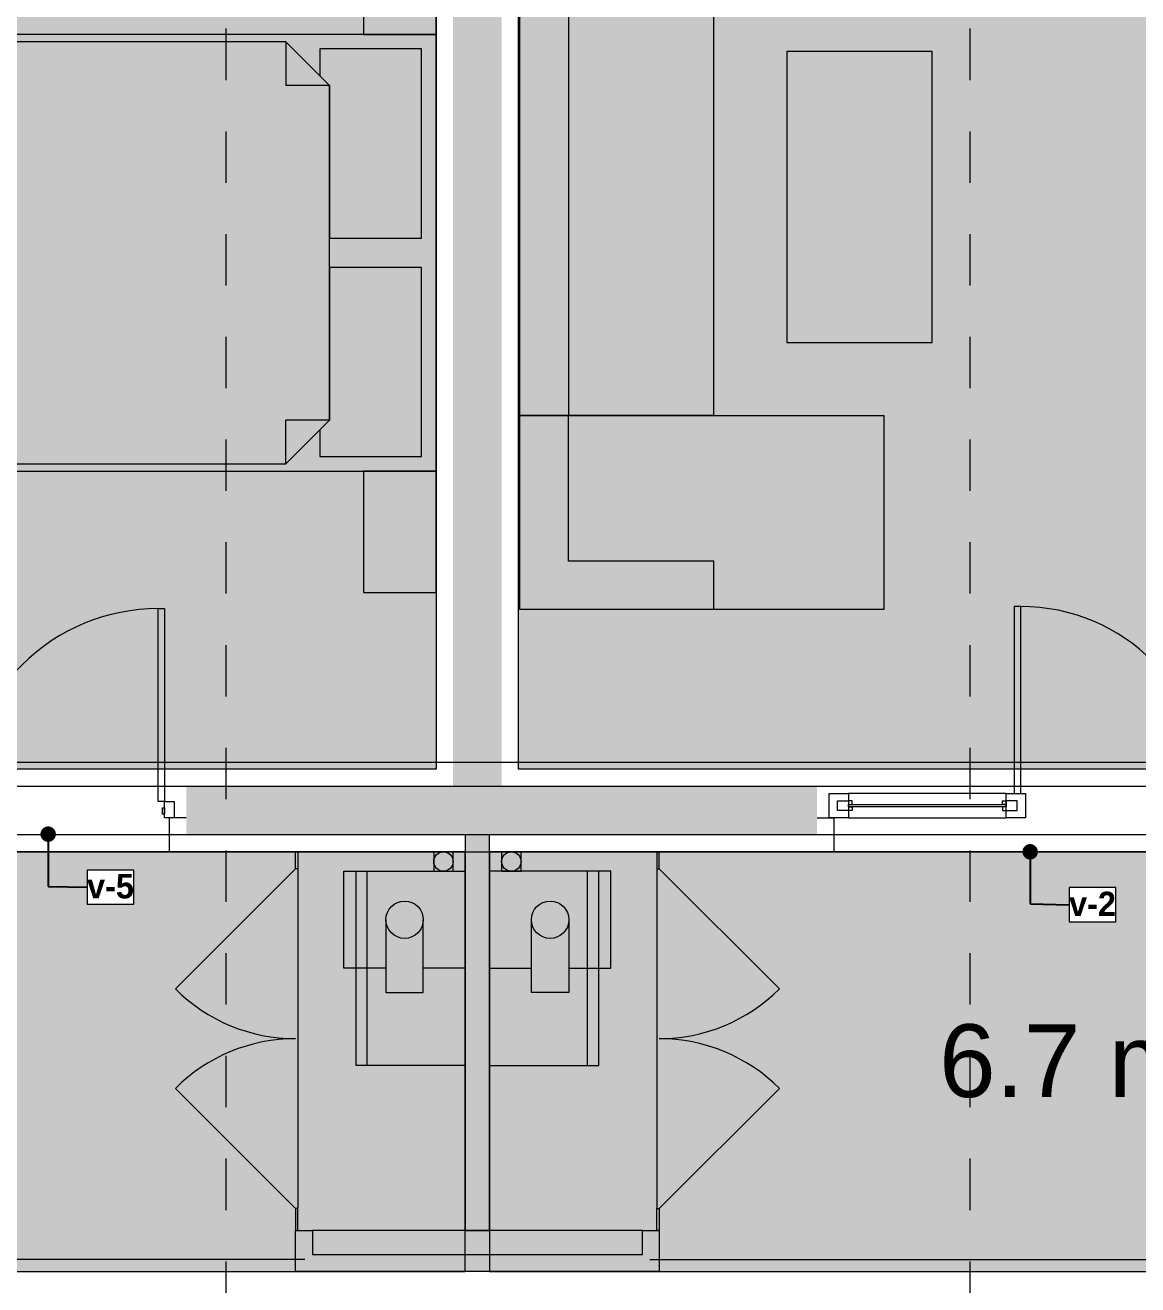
# Model space of a CAD drawing. Header units: millimetres. Extents: x 475206255 to 476720147, y 4620882299 to 4621447368.
# Drawn here: x 475241260 to 475245847, y 4621142352 to 4621147543 of the extents above; entities that cross this region are included whole.
import ezdxf

# ---------------------------------------------------------------- set-up
doc = ezdxf.new("R2010")
doc.units = ezdxf.units.MM
doc.header["$MEASUREMENT"] = 0
doc.set_wipeout_variables(frame=1)
doc.linetypes.add('Dashed', pattern=[423.333333, 211.666667, -211.666667])
for name, color, linetype, lineweight in [('2D Drafting - General_Pen_No__1_Pen_No__7', 7, 'Continuous', 0), ('2D Drafting - General_Pen_No__250_Pen_No__7_Pen_No__250', 7, 'Continuous', 0), ('2D Drafting - General_Pen_No__250_Pen_No__7_Pen_No__7', 7, 'Continuous', 0), ('2D Drafting - General_Pen_No__7_Pen_No__250', 7, 'Continuous', 0), ('2D Drafting - General_Pen_No__7_Pen_No__7_Pen_No__7', 7, 'Continuous', 0), ('Doors_Pen_No__7_Pen_No__7_Pen_No__7', 7, 'Continuous', 0), ('G-Anno-Nplt_Pen_No__151', 151, 'Continuous', 0), ('G-Anno-Nplt_Pen_No__4', 7, 'Continuous', 0), ('G-Anno-Nplt_Pen_No__7', 7, 'Continuous', 0), ('gegmebi_Pen_No__1_Pen_No__7', 7, 'Continuous', 0), ('gegmebi_Pen_No__7_Pen_No__7', 7, 'Continuous', 0), ('kar-panjara_Pen_No__7_Pen_No__7_Pen_No__7', 7, 'Continuous', 0), ('New_2D Drafting - General_Pen_No__250_Pen_No__7_Pen_No__255', 255, 'Continuous', 0), ('New_Annotation - Label_Pen_No__1', 1, 'Continuous', 0), ('New_aveji_Pen_No__7', 7, 'Continuous', 0), ('New_Doors_Pen_No__7_Pen_No__7_Pen_No__250', 7, 'Continuous', 0), ('New_G-Anno-Nplt_Pen_No__255', 255, 'Continuous', 0), ('New_G-Anno-Nplt_Pen_No__4', 7, 'Continuous', 0), ('New_R03_Nakveti_Pen_No__4', 7, 'Continuous', 0), ('New_reg_nak_Pen_No__250', 7, 'Continuous', 0), ('New_reg_nak_Pen_No__7', 7, 'Continuous', 0), ('New_shenobebi_Pen_No__1', 1, 'Continuous', 0), ('New_Structural - Bearing_Pen_No__250', 7, 'Continuous', 0), ('zoma_Pen_No__1', 1, 'Continuous', 0), ('zoma_Pen_No__142', 142, 'Continuous', 0), ('zoma_Pen_No__5_Pen_No__5', 5, 'Continuous', 0)]:
    doc.layers.add(name, color=color, linetype=linetype, lineweight=lineweight)
doc.layers.add('G-Anno-Nplt_Pen_No__254', color=7, linetype='Continuous', lineweight=0, true_color=0xcccccc)
doc.layers.add('New_R03_Nakveti', color=7, linetype='Continuous')
doc.layers.add('zoma', color=7, linetype='Continuous')
doc.styles.add('GENERATED_STYLE_1', font='arial.ttf')
doc.styles.add('GENERATED_STYLE_2', font='arial.ttf')
doc.styles.add('GENERATED_STYLE_5', font='')
doc.styles.get('GENERATED_STYLE_5').set_extended_font_data('Avaza', bold=True)
doc.dimstyles.new('GENERATED_STYLE__11', dxfattribs={"dimtxt": 500, "dimasz": 228, "dimexe": 0.18, "dimexo": 3, "dimgap": 0, "dimtad": 1, "dimlfac": 0.001, "dimzin": 0, "dimdsep": 46, "dimtxsty": 'GENERATED_STYLE_2', "dimblk": 'ARROWHEAD_2', "dimblk1": 'ARROWHEAD_2', "dimblk2": 'ARROWHEAD_2', "dimcen": 0.09, "dimclrd": 1, "dimclre": 1, "dimclrt": 1, "dimadec": 0, "dimazin": 0, "dimtfac": 1, "dimtdec": 4, "dimtmove": 2, "dimatfit": 3, "dimfxl": 1, "dimtolj": 1, "dimtzin": 0, "dimarcsym": 0})
doc.dimstyles.new('GENERATED_STYLE__3', dxfattribs={"dimtxt": 200, "dimasz": 64.421331, "dimexe": 0.18, "dimexo": 3, "dimgap": 0, "dimtad": 1, "dimtih": 1, "dimtoh": 1, "dimlfac": 0.001, "dimzin": 0, "dimdsep": 46, "dimtxsty": 'GENERATED_STYLE_2', "dimblk": 'ARROWHEAD_2', "dimblk1": 'ARROWHEAD_2', "dimblk2": 'ARROWHEAD_2', "dimcen": 0.09, "dimclrd": 142, "dimclre": 142, "dimclrt": 142, "dimadec": 0, "dimazin": 0, "dimtfac": 1, "dimtdec": 4, "dimtmove": 0, "dimatfit": 3, "dimfxl": 1, "dimtolj": 1, "dimtzin": 0, "dimarcsym": 0})
doc.dimstyles.new('GENERATED_STYLE__33', dxfattribs={"dimtxt": 0.18, "dimasz": 127.68, "dimexe": 0.18, "dimexo": 0.0625, "dimgap": 0, "dimtad": 0, "dimtih": 1, "dimtoh": 1, "dimdec": 4, "dimzin": 0, "dimdsep": 46, "dimcen": 0.09, "dimadec": 0, "dimazin": 0, "dimtfac": 1, "dimtdec": 4, "dimtmove": 0, "dimatfit": 3, "dimldrblk": 'ARROWHEAD_11', "dimfxl": 1, "dimtolj": 1, "dimtzin": 0, "dimarcsym": 0})
doc.dimstyles.new('GENERATED_STYLE__9', dxfattribs={"dimtxt": 200, "dimasz": 64.421331, "dimexe": 0.18, "dimexo": 3, "dimgap": 0, "dimtad": 1, "dimlfac": 0.001, "dimzin": 0, "dimdsep": 46, "dimtxsty": 'GENERATED_STYLE_2', "dimblk": 'ARROWHEAD_2', "dimblk1": 'ARROWHEAD_2', "dimblk2": 'ARROWHEAD_2', "dimcen": 0.09, "dimclrd": 142, "dimclre": 142, "dimclrt": 142, "dimadec": 0, "dimazin": 0, "dimtfac": 1, "dimtdec": 4, "dimtmove": 0, "dimatfit": 3, "dimfxl": 1, "dimtolj": 1, "dimtzin": 0, "dimarcsym": 0})

# ---------------------------------------------------------------- blocks, each defined once
blk = doc.blocks.new('Bed Layout 23_3')
at = {"layer": 'New_R03_Nakveti_Pen_No__4', "color": 7, "linetype": 'Continuous', "lineweight": 0}
for p, q in [((-900, 0), (-1399.9, 0)), ((-1399.9, 0), (-1399.9, -300)), ((-900, -300), (-900, 0)), ((900, 0), (-900, 0)), ((-900, 0), (-900, -2000)), ((1399.9, 0), (900, 0)), ((900, 0), (900, -300)), ((900, -2000), (900, 0)), ((1399.9, -300), (1399.9, 0)), ((-1399.9, -300), (-900, -300)), ((900, -300), (1399.9, -300)), ((-690, -440), (-870, -620)), ((0, -440), (-690, -440)), ((-690, -440), (-690, -620)), ((690, -440), (0, -440)), ((870, -620), (690, -440)), ((690, -440), (690, -620)), ((-870, -620), (-870, -1970)), ((-870, -620), (-690, -620)), ((870, -620), (690, -620)), ((870, -1970), (870, -620)), ((-870, -1970), (0, -1970)), ((0, -1970), (870, -1970)), ((-900, -2000), (900, -2000))]:
    blk.add_line(p, q, dxfattribs=at)
at = {"layer": 'New_R03_Nakveti_Pen_No__4', "color": 7, "linetype": 'Continuous', "lineweight": 0, "flags": 128}
for points in [[(-60, -440), (-60, -60), (-840, -60), (-840, -480), (-730, -480), (-690, -440)], [(690, -440), (730, -480), (840, -480), (840, -60), (60, -60), (60, -440)]]:
    blk.add_lwpolyline(points, close=True, dxfattribs=at)
blk = doc.blocks.new('*D165', base_point=(475826095.8, 4621095193.2))
at = {"layer": 'zoma_Pen_No__142', "color": 142, "linetype": 'Continuous', "lineweight": 0, "transparency": 16777216}
for p, q in [((475299196.9, 4621159406.2), (475299069.8, 4621159406.2)), ((475299175.7, 4621159381.7), (475299091, 4621159430.6)), ((475299133.3, 4621159406.2), (475299133.3, 4621159447.6)), ((475299133.3, 4621144206.2), (475299133.3, 4621159406.2)), ((475299196.9, 4621144206.2), (475299069.8, 4621144206.2)), ((475299091, 4621144230.6), (475299175.7, 4621144181.7)), ((475299133.3, 4621144164.7), (475299133.3, 4621144206.2))]:
    blk.add_line(p, q, dxfattribs=at)
at = {"layer": 'zoma_Pen_No__142', "color": 142, "lineweight": 0, "transparency": 16777216, "insert": (475299093.3, 4621151463), "char_height": 200, "attachment_point": 7, "rotation": 90, "style": 'GENERATED_STYLE_2'}
blk.add_mtext('\\A1;{\\pql;\\fArial|b0|i0|c204|p0;\\W1.000000;15.20}', dxfattribs=at)
blk = doc.blocks.new('ARROWHEAD_2')
at = {"color": 0, "linetype": 'Continuous', "lineweight": 0}
for p, q in [((-0.378, -0.655), (0.378, 0.655)), ((0, 0), (-1, 0))]:
    blk.add_line(p, q, dxfattribs=at)
blk = doc.blocks.new('*D166', base_point=(475826095.8, 4621095193.2))
at = {"layer": 'zoma_Pen_No__142', "color": 142, "linetype": 'Continuous', "lineweight": 0, "transparency": 16777216}
for p, q in [((475298301.8, 4621144630.6), (475298386.6, 4621144581.7)), ((475298407.8, 4621144606.2), (475298280.6, 4621144606.2)), ((475298344.2, 4621144206.2), (475298344.2, 4621144606.2)), ((475298407.8, 4621144206.2), (475298280.6, 4621144206.2)), ((475298301.8, 4621144230.6), (475298386.6, 4621144181.7)), ((475298344.2, 4621144164.7), (475298344.2, 4621144206.2))]:
    blk.add_line(p, q, dxfattribs=at)
at = {"layer": 'zoma_Pen_No__142', "color": 142, "lineweight": 0, "transparency": 16777216, "insert": (475298304.2, 4621143647.8), "char_height": 200, "attachment_point": 7, "rotation": 90, "style": 'GENERATED_STYLE_2'}
blk.add_mtext('\\A1;{\\pql;\\fArial|b0|i0|c204|p0;\\W1.000000;0.40}', dxfattribs=at)
blk = doc.blocks.new('*D167', base_point=(475826095.8, 4621095193.2))
at = {"layer": 'zoma_Pen_No__142', "color": 142, "linetype": 'Continuous', "lineweight": 0, "transparency": 16777216}
for p, q in [((475298407.8, 4621148106.2), (475298280.6, 4621148106.2)), ((475298301.8, 4621148130.6), (475298386.6, 4621148081.7)), ((475298344.2, 4621144606.2), (475298344.2, 4621148106.2)), ((475298301.8, 4621144630.6), (475298386.6, 4621144581.7)), ((475298407.8, 4621144606.2), (475298280.6, 4621144606.2))]:
    blk.add_line(p, q, dxfattribs=at)
at = {"layer": 'zoma_Pen_No__142', "color": 142, "lineweight": 0, "transparency": 16777216, "insert": (475298304.2, 4621146089.2), "char_height": 200, "attachment_point": 7, "rotation": 90, "style": 'GENERATED_STYLE_2'}
blk.add_mtext('\\A1;{\\pql;\\fArial|b0|i0|c204|p0;\\W1.000000;3.50}', dxfattribs=at)
blk = doc.blocks.new('*D275', base_point=(475826095.8, 4621095193.2))
at = {"layer": 'zoma_Pen_No__1', "color": 1, "linetype": 'Continuous', "lineweight": 0, "transparency": 16777216}
for p, q in [((475295524.3, 4621144206.2), (475295524.3, 4621144352.9)), ((475295674.3, 4621144119.6), (475295374.3, 4621144292.8)), ((475295749.3, 4621144206.2), (475295299.3, 4621144206.2)), ((475295524.3, 4621134669.8), (475295524.3, 4621144206.2)), ((475295374.3, 4621134756.4), (475295674.3, 4621134583.2)), ((475295749.3, 4621134669.8), (475295299.3, 4621134669.8)), ((475295524.3, 4621134523.1), (475295524.3, 4621134669.8))]:
    blk.add_line(p, q, dxfattribs=at)
at = {"layer": 'zoma_Pen_No__1', "color": 1, "lineweight": 0, "transparency": 16777216, "insert": (475295424.3, 4621137814.5), "char_height": 500, "attachment_point": 7, "rotation": 90, "style": 'GENERATED_STYLE_2'}
blk.add_mtext('\\A1;{\\pql;\\fArial|b0|i0|c204|p0;\\W1.000000;9.52}', dxfattribs=at)
blk = doc.blocks.new('*D1334', base_point=(475826095.8, 4621095193.2))
at = {"layer": 'zoma_Pen_No__142', "color": 142, "linetype": 'Continuous', "lineweight": 0, "transparency": 16777216}
for p, q in [((475240543.8, 4621160464.8), (475240494.9, 4621160380)), ((475240519.4, 4621160358.8), (475240519.4, 4621160486)), ((475247043.8, 4621160464.8), (475246994.9, 4621160380)), ((475247019.4, 4621160358.8), (475247019.4, 4621160486)), ((475240519.4, 4621160422.4), (475247019.4, 4621160422.4))]:
    blk.add_line(p, q, dxfattribs=at)
at = {"layer": 'zoma_Pen_No__142', "color": 142, "lineweight": 0, "transparency": 16777216, "char_height": 200, "attachment_point": 7, "style": 'GENERATED_STYLE_2'}
for s, insert in [('\\A1;{\\pql;\\fArial|b0|i0|c204|p0;\\W1.000000;6.50}', (475243502.4, 4621160462.4)), ('\\A1;{\\pql;\\fArial|b0|i0|c204|p0;\\W1.000000;0.40}', (475246461, 4621160462.4))]:
    blk.add_mtext(s, dxfattribs=dict(at, insert=insert))
blk = doc.blocks.new('*D1393', base_point=(475826095.8, 4621095193.2))
at = {"layer": 'zoma_Pen_No__142', "color": 142, "linetype": 'Continuous', "lineweight": 0, "transparency": 16777216}
for p, q in [((475240519.4, 4621209735.5), (475240519.4, 4621209862.6)), ((475247019.4, 4621209735.5), (475247019.4, 4621209862.6)), ((475240543.8, 4621209841.4), (475240494.9, 4621209756.6)), ((475247043.8, 4621209841.4), (475246994.9, 4621209756.6)), ((475240519.4, 4621209799), (475247019.4, 4621209799))]:
    blk.add_line(p, q, dxfattribs=at)
at = {"layer": 'zoma_Pen_No__142', "color": 142, "lineweight": 0, "transparency": 16777216, "char_height": 200, "attachment_point": 7, "style": 'GENERATED_STYLE_2'}
for s, insert in [('\\A1;{\\pql;\\fArial|b0|i0|c204|p0;\\W1.000000;6.50}', (475243502.4, 4621209839)), ('\\A1;{\\pql;\\fArial|b0|i0|c204|p0;\\W1.000000;0.40}', (475246461, 4621209839))]:
    blk.add_mtext(s, dxfattribs=dict(at, insert=insert))
blk = doc.blocks.new('*D1417', base_point=(475826095.8, 4621095193.2))
at = {"layer": 'zoma_Pen_No__142', "color": 142, "linetype": 'Continuous', "lineweight": 0, "transparency": 16777216}
for p, q in [((475240543.8, 4621191296.5), (475240494.9, 4621191211.7)), ((475240519.4, 4621191190.5), (475240519.4, 4621191317.7)), ((475247043.8, 4621191296.5), (475246994.9, 4621191211.7)), ((475247019.4, 4621191190.5), (475247019.4, 4621191317.7)), ((475240519.4, 4621191254.1), (475247019.4, 4621191254.1))]:
    blk.add_line(p, q, dxfattribs=at)
at = {"layer": 'zoma_Pen_No__142', "color": 142, "lineweight": 0, "transparency": 16777216, "char_height": 200, "attachment_point": 7, "style": 'GENERATED_STYLE_2'}
for s, insert in [('\\A1;{\\pql;\\fArial|b0|i0|c204|p0;\\W1.000000;6.50}', (475243502.4, 4621191294.1)), ('\\A1;{\\pql;\\fArial|b0|i0|c204|p0;\\W1.000000;0.40}', (475246461, 4621191294.1))]:
    blk.add_mtext(s, dxfattribs=dict(at, insert=insert))
blk = doc.blocks.new('*D1451', base_point=(475826095.8, 4621095193.2))
at = {"layer": 'zoma_Pen_No__142', "color": 142, "linetype": 'Continuous', "lineweight": 0, "transparency": 16777216}
for p, q in [((475240543.8, 4621259031.2), (475240494.9, 4621258946.4)), ((475240519.4, 4621258925.2), (475240519.4, 4621259052.4)), ((475247043.8, 4621259031.2), (475246994.9, 4621258946.4)), ((475247019.4, 4621258925.2), (475247019.4, 4621259052.4)), ((475240519.4, 4621258988.8), (475247019.4, 4621258988.8))]:
    blk.add_line(p, q, dxfattribs=at)
at = {"layer": 'zoma_Pen_No__142', "color": 142, "lineweight": 0, "transparency": 16777216, "char_height": 200, "attachment_point": 7, "style": 'GENERATED_STYLE_2'}
for s, insert in [('\\A1;{\\pql;\\fArial|b0|i0|c204|p0;\\W1.000000;6.50}', (475243502.4, 4621259028.8)), ('\\A1;{\\pql;\\fArial|b0|i0|c204|p0;\\W1.000000;0.40}', (475246461, 4621259028.8))]:
    blk.add_mtext(s, dxfattribs=dict(at, insert=insert))
blk = doc.blocks.new('*D1475', base_point=(475826095.8, 4621095193.2))
at = {"layer": 'zoma_Pen_No__142', "color": 142, "linetype": 'Continuous', "lineweight": 0, "transparency": 16777216}
for p, q in [((475240519.4, 4621240380.3), (475240519.4, 4621240507.4)), ((475247019.4, 4621240380.3), (475247019.4, 4621240507.4)), ((475240543.8, 4621240486.2), (475240494.9, 4621240401.5)), ((475240519.4, 4621240443.8), (475247019.4, 4621240443.8)), ((475247043.8, 4621240486.2), (475246994.9, 4621240401.5))]:
    blk.add_line(p, q, dxfattribs=at)
at = {"layer": 'zoma_Pen_No__142', "color": 142, "lineweight": 0, "transparency": 16777216, "char_height": 200, "attachment_point": 7, "style": 'GENERATED_STYLE_2'}
for s, insert in [('\\A1;{\\pql;\\fArial|b0|i0|c204|p0;\\W1.000000;6.50}', (475243502.4, 4621240483.8)), ('\\A1;{\\pql;\\fArial|b0|i0|c204|p0;\\W1.000000;0.40}', (475246461, 4621240483.8))]:
    blk.add_mtext(s, dxfattribs=dict(at, insert=insert))
blk = doc.blocks.new('ARROWHEAD_11')
at = {"color": 0, "linetype": 'Continuous', "lineweight": 0}
blk.add_line((0, 0), (-1, 0), dxfattribs=at)
at = {"color": 0, "linetype": 'Continuous', "lineweight": 0, "const_width": 0.25, "flags": 128}
blk.add_lwpolyline([(-0.125, 0, 1), (0.125, 0, 1)], format="xyb", close=True, dxfattribs=at)

msp = doc.modelspace()

# ---------------------------------------------------------------- hatches: boundary and pattern name
at = {"layer": '2D Drafting - General_Pen_No__250_Pen_No__7_Pen_No__7', "linetype": 'Continuous', "lineweight": 0}
for points in [[(475243024.343, 4621152166.092), (475243024.343, 4621144406.167), (475243224.343, 4621144406.167), (475243224.343, 4621152166.092)], [(475244524.421, 4621144206.174), (475244524.421, 4621144406.174), (475241924.356, 4621144406.174), (475241924.356, 4621144206.174)], [(475243074.329, 4621144206.167), (475243074.329, 4621142576.167), (475243174.329, 4621142576.167), (475243174.329, 4621144206.167)], [(475242384.348, 4621144136.167), (475242384.348, 4621144066.167), (475242374.348, 4621144066.167), (475242374.348, 4621144136.167)], [(475243864.346, 4621144136.167), (475243864.346, 4621144066.167), (475243874.346, 4621144066.167), (475243874.346, 4621144136.167)], [(475242374.348, 4621142666.167), (475242374.348, 4621142576.167), (475242384.348, 4621142576.167), (475242384.348, 4621142666.167)], [(475243874.346, 4621142666.167), (475243874.346, 4621142576.167), (475243864.346, 4621142576.167), (475243864.346, 4621142666.167)], [(475242444.334, 4621142476.167), (475243804.332, 4621142476.167), (475243804.332, 4621142576.167), (475242444.334, 4621142576.167)]]:
    msp.add_hatch(color=7, dxfattribs=at).paths.add_polyline_path(points)
at = {"layer": 'G-Anno-Nplt_Pen_No__151', "linetype": 'Continuous', "lineweight": 0, "true_color": 0x1f2f3f}
for points in [[(475233494.342, 4621144676.167), (475233494.342, 4621149736.167), (475237294.343, 4621149736.167), (475237294.343, 4621151736.167), (475239464.155, 4621151736.167), (475239464.155, 4621151336.167), (475240294.343, 4621151336.167), (475240294.343, 4621151536.167), (475240594.343, 4621151536.167), (475240594.343, 4621152096.092), (475242554.343, 4621152096.092), (475242554.343, 4621151505.904), (475242954.343, 4621151505.904), (475242954.343, 4621150759.618), (475243024.343, 4621150759.618), (475243024.343, 4621148414.674), (475242954.343, 4621148414.674), (475242954.343, 4621144476.174), (475240594.343, 4621144476.174), (475240594.343, 4621144676.167), (475240054.343, 4621144676.167), (475240054.343, 4621144476.174), (475233694.343, 4621144476.174), (475233694.343, 4621144676.167)], [(475243692.432, 4621151505.904), (475243692.432, 4621152096.092), (475246954.343, 4621152096.092), (475246954.343, 4621151411.167), (475247874.491, 4621151411.167), (475247874.491, 4621151481.167), (475248934.155, 4621151481.167), (475248934.155, 4621151081.167), (475249524.343, 4621151081.167), (475249524.343, 4621149029.253), (475249454.343, 4621149029.253), (475249454.343, 4621144476.174), (475247494.343, 4621144476.174), (475247494.343, 4621144676.167), (475246954.343, 4621144676.167), (475246954.343, 4621144476.174), (475243294.343, 4621144476.174), (475243294.343, 4621151505.904)]]:
    msp.add_hatch(color=169, dxfattribs=at).paths.add_polyline_path(points)
at = {"layer": 'G-Anno-Nplt_Pen_No__254', "linetype": 'Continuous', "lineweight": 0, "true_color": 0x333333}
for points in [[(475238124.538, 4621144136.167), (475238124.538, 4621142406.167), (475243074.329, 4621142406.167), (475243074.329, 4621144136.167)], [(475247024.254, 4621142406.167), (475247024.254, 4621144136.167), (475243174.329, 4621144136.167), (475243174.329, 4621142406.167)]]:
    msp.add_hatch(color=250, dxfattribs=at).paths.add_polyline_path(points)
at = {"layer": 'New_2D Drafting - General_Pen_No__250_Pen_No__7_Pen_No__255', "linetype": 'Continuous', "lineweight": 0}
for points in [[(475243074.329, 4621144056.167), (475242574.329, 4621144056.163), (475242574.333, 4621143656.167), (475242747.318, 4621143656.169), (475242747.319, 4621143556.166), (475242901.345, 4621143556.167), (475242901.344, 4621143656.17), (475243074.333, 4621143656.172)], [(475243074.329, 4621144056.167), (475242624.329, 4621144056.167), (475242624.329, 4621143256.167), (475243074.329, 4621143256.167)], [(475243174.329, 4621144056.167), (475243674.329, 4621144056.163), (475243674.325, 4621143656.167), (475243501.34, 4621143656.169), (475243501.339, 4621143556.166), (475243347.313, 4621143556.167), (475243347.314, 4621143656.17), (475243174.325, 4621143656.172)], [(475243174.329, 4621144056.167), (475243624.329, 4621144056.167), (475243624.329, 4621143256.167), (475243174.329, 4621143256.167)]]:
    msp.add_hatch(color=255, dxfattribs=at).paths.add_polyline_path(points)
at = {"layer": 'New_G-Anno-Nplt_Pen_No__255', "linetype": 'Continuous', "lineweight": 0}
msp.add_hatch(color=255, dxfattribs=at).paths.add_polyline_path([(475243874.332, 4621142406.167), (475242374.334, 4621142406.167), (475242374.334, 4621142576.167), (475242444.334, 4621142576.167), (475242444.334, 4621142476.167), (475243804.332, 4621142476.167), (475243804.332, 4621142576.167), (475243874.332, 4621142576.167)])

# ---------------------------------------------------------------- linework, layer by layer
at = {"layer": '2D Drafting - General_Pen_No__1_Pen_No__7', "color": 7, "linetype": 'Continuous', "lineweight": 0, "flags": 128}
msp.add_lwpolyline([(475247024.343, 4621144206.167), (475240524.343, 4621144206.167), (475240524.343, 4621144506.167), (475247024.343, 4621144506.167)], close=True, dxfattribs=at)
at = {"layer": '2D Drafting - General_Pen_No__1_Pen_No__7', "color": 7, "linetype": 'Continuous', "lineweight": 0}
for centre in [(475242984.341, 4621144096.169), (475242984.346, 4621144096.169), (475243264.341, 4621144096.167), (475243264.346, 4621144096.167)]:
    msp.add_circle(centre, 40, dxfattribs=at)
at = {"layer": '2D Drafting - General_Pen_No__250_Pen_No__7_Pen_No__250', "color": 7, "linetype": 'Continuous', "lineweight": 0, "flags": 128}
for points in [[(475243074.329, 4621144206.167), (475243074.329, 4621142576.167), (475243174.329, 4621142576.167), (475243174.329, 4621144206.167)], [(475242384.348, 4621144136.167), (475242384.348, 4621144066.167), (475242374.348, 4621144066.167), (475242374.348, 4621144136.167)], [(475243864.346, 4621144136.167), (475243864.346, 4621144066.167), (475243874.346, 4621144066.167), (475243874.346, 4621144136.167)], [(475242374.348, 4621142666.167), (475242374.348, 4621142576.167), (475242384.348, 4621142576.167), (475242384.348, 4621142666.167)], [(475243874.346, 4621142666.167), (475243874.346, 4621142576.167), (475243864.346, 4621142576.167), (475243864.346, 4621142666.167)], [(475242444.334, 4621142476.167), (475243804.332, 4621142476.167), (475243804.332, 4621142576.167), (475242444.334, 4621142576.167)]]:
    msp.add_lwpolyline(points, close=True, dxfattribs=at)
at = {"layer": '2D Drafting - General_Pen_No__7_Pen_No__250', "color": 7, "linetype": 'Continuous', "lineweight": 0, "flags": 128}
for points in [[(475241924.356, 4621144276.377), (475241854.341, 4621144276.379), (475241854.337, 4621144135.952)], [(475244524.42, 4621144276.824), (475244594.435, 4621144276.823), (475244594.434, 4621144136.561)]]:
    msp.add_lwpolyline(points, dxfattribs=at)
at = {"layer": '2D Drafting - General_Pen_No__7_Pen_No__7_Pen_No__7', "color": 7, "linetype": 'Continuous', "lineweight": 0, "flags": 128}
msp.add_lwpolyline([(475244654.418, 4621144276.725), (475245304.418, 4621144276.754), (475245304.414, 4621144376.693), (475244654.414, 4621144376.664)], close=True, dxfattribs=at)
at = {"layer": '2D Drafting - General_Pen_No__7_Pen_No__7_Pen_No__7', "color": 7, "linetype": 'Continuous', "lineweight": 0}
for centre, radius, start, end in [((475241808.167, 4621144344.114), 794.311, 89.998515, 180.000197), ((475245364.103, 4621144376.706), 770.311, 0.005711, 90.002531)]:
    msp.add_arc(centre, radius, start, end, dxfattribs=at)
at = {"layer": 'Doors_Pen_No__7_Pen_No__7_Pen_No__7', "color": 7, "linetype": 'Continuous', "lineweight": 0, "flags": 128}
for points in [[(475241834.834, 4621144344.113), (475241808.167, 4621144344.114), (475241808.188, 4621145138.425), (475241834.855, 4621145138.424)], [(475245337.436, 4621144376.705), (475245364.103, 4621144376.706), (475245364.069, 4621145147.017), (475245337.402, 4621145147.016)], [(475241834.833, 4621144290.78), (475241825.944, 4621144290.78), (475241825.944, 4621144317.447), (475241834.833, 4621144317.446)], [(475241874.343, 4621144276.379), (475241834.832, 4621144276.38), (475241834.834, 4621144344.113), (475241874.345, 4621144344.112)]]:
    msp.add_lwpolyline(points, close=True, dxfattribs=at)
at = {"layer": 'G-Anno-Nplt_Pen_No__4', "color": 7, "linetype": 'Continuous', "lineweight": 0, "flags": 128}
for points in [[(475233494.342, 4621144676.167), (475233494.342, 4621149736.167), (475237294.343, 4621149736.167), (475237294.343, 4621151736.167), (475239464.155, 4621151736.167), (475239464.155, 4621151336.167), (475240294.343, 4621151336.167), (475240294.343, 4621151536.167), (475240594.343, 4621151536.167), (475240594.343, 4621152096.092), (475242554.343, 4621152096.092), (475242554.343, 4621151505.904), (475242954.343, 4621151505.904), (475242954.343, 4621150759.618), (475243024.343, 4621150759.618), (475243024.343, 4621148414.674), (475242954.343, 4621148414.674), (475242954.343, 4621144476.174), (475240594.343, 4621144476.174), (475240594.343, 4621144676.167), (475240054.343, 4621144676.167), (475240054.343, 4621144476.174), (475233694.343, 4621144476.174), (475233694.343, 4621144676.167)], [(475243692.432, 4621151505.904), (475243692.432, 4621152096.092), (475246954.343, 4621152096.092), (475246954.343, 4621151411.167), (475247874.491, 4621151411.167), (475247874.491, 4621151481.167), (475248934.155, 4621151481.167), (475248934.155, 4621151081.167), (475249524.343, 4621151081.167), (475249524.343, 4621149029.253), (475249454.343, 4621149029.253), (475249454.343, 4621144476.174), (475247494.343, 4621144476.174), (475247494.343, 4621144676.167), (475246954.343, 4621144676.167), (475246954.343, 4621144476.174), (475243294.343, 4621144476.174), (475243294.343, 4621151505.904)], [(475238124.538, 4621144136.167), (475238124.538, 4621142406.167), (475243074.329, 4621142406.167), (475243074.329, 4621144136.167)], [(475247024.254, 4621142406.167), (475247024.254, 4621144136.167), (475243174.329, 4621144136.167), (475243174.329, 4621142406.167)]]:
    msp.add_lwpolyline(points, close=True, dxfattribs=at)
at = {"layer": 'gegmebi_Pen_No__1_Pen_No__7', "color": 7, "linetype": 'Continuous', "lineweight": 0, "flags": 128}
for points in [[(475242747.318, 4621143656.169), (475242574.333, 4621143656.167), (475242574.329, 4621144056.163), (475243074.329, 4621144056.167), (475243074.333, 4621143656.172), (475242901.344, 4621143656.17)], [(475243501.34, 4621143656.169), (475243674.325, 4621143656.167), (475243674.329, 4621144056.163), (475243174.329, 4621144056.167), (475243174.325, 4621143656.172), (475243347.314, 4621143656.17)], [(475242747.316, 4621143856.167), (475242747.319, 4621143556.166), (475242901.345, 4621143556.167), (475242901.342, 4621143856.169)], [(475243501.342, 4621143856.167), (475243501.339, 4621143556.166), (475243347.313, 4621143556.167), (475243347.316, 4621143856.169)]]:
    msp.add_lwpolyline(points, dxfattribs=at)
at = {"layer": 'gegmebi_Pen_No__7_Pen_No__7', "color": 7, "linetype": 'Continuous', "lineweight": 0}
for p, q in [((475242944.341, 4621144136.169), (475242944.341, 4621144056.169)), ((475243024.341, 4621144136.169), (475242944.341, 4621144136.169)), ((475242944.346, 4621144136.169), (475242944.346, 4621144056.169)), ((475243024.346, 4621144136.169), (475242944.346, 4621144136.169)), ((475243024.341, 4621144056.169), (475243024.341, 4621144136.169)), ((475243024.346, 4621144056.169), (475243024.346, 4621144136.169)), ((475243224.341, 4621144136.167), (475243224.341, 4621144056.167)), ((475243304.341, 4621144136.167), (475243224.341, 4621144136.167)), ((475243224.346, 4621144136.167), (475243224.346, 4621144056.167)), ((475243304.346, 4621144136.167), (475243224.346, 4621144136.167)), ((475243304.341, 4621144056.167), (475243304.341, 4621144136.167)), ((475243304.346, 4621144056.167), (475243304.346, 4621144136.167)), ((475242944.341, 4621144056.169), (475243024.341, 4621144056.169)), ((475242944.346, 4621144056.169), (475243024.346, 4621144056.169)), ((475243224.341, 4621144056.167), (475243304.341, 4621144056.167)), ((475243224.346, 4621144056.167), (475243304.346, 4621144056.167))]:
    msp.add_line(p, q, dxfattribs=at)
at = {"layer": 'kar-panjara_Pen_No__7_Pen_No__7_Pen_No__7', "color": 7, "linetype": 'Continuous', "lineweight": 0, "flags": 128}
for points in [[(475244654.418, 4621144276.725), (475244574.418, 4621144276.721), (475244574.414, 4621144376.721), (475244654.414, 4621144376.725)], [(475245384.418, 4621144276.696), (475245304.418, 4621144276.693), (475245304.414, 4621144376.693), (475245384.414, 4621144376.696)], [(475244609.415, 4621144346.662), (475244654.415, 4621144346.664), (475244654.416, 4621144331.664), (475244654.416, 4621144321.664), (475244669.416, 4621144321.665), (475244669.417, 4621144306.665), (475244609.417, 4621144306.662)], [(475244669.415, 4621144346.665), (475244654.415, 4621144346.664), (475244654.416, 4621144331.664), (475244669.416, 4621144331.665)], [(475244654.416, 4621144331.664), (475245304.416, 4621144331.693), (475245304.416, 4621144321.693), (475244654.416, 4621144321.664)], [(475245289.415, 4621144346.692), (475245304.415, 4621144346.693), (475245304.416, 4621144331.693), (475245289.416, 4621144331.692)], [(475245349.415, 4621144346.695), (475245304.415, 4621144346.693), (475245304.416, 4621144331.693), (475245304.416, 4621144321.693), (475245289.416, 4621144321.692), (475245289.417, 4621144306.692), (475245349.417, 4621144306.695)]]:
    msp.add_lwpolyline(points, close=True, dxfattribs=at)
at = {"layer": 'New_aveji_Pen_No__7', "color": 7, "linetype": 'Continuous', "lineweight": 0}
for points in [[(475244099.432, 4621145934.434), (475243299.432, 4621145934.434), (475243299.432, 4621147934.434), (475244099.432, 4621147934.434), (475244099.432, 4621147734.434), (475243499.432, 4621147734.434), (475243499.432, 4621145934.434), (475244099.432, 4621145934.434), (475244099.432, 4621147734.434)], [(475244099.432, 4621145134.434), (475244099.432, 4621145334.434), (475243499.432, 4621145334.434), (475243499.432, 4621145934.434), (475244799.432, 4621145934.434), (475244799.432, 4621145134.434), (475243299.432, 4621145134.434), (475243299.432, 4621145934.434), (475243499.432, 4621145934.434)]]:
    msp.add_lwpolyline(points, dxfattribs=at)
msp.add_lwpolyline([(475244399.432, 4621146234.434), (475244999.432, 4621146234.434), (475244999.432, 4621147434.434), (475244399.432, 4621147434.434)], close=True, dxfattribs=at)
at = {"layer": 'New_Doors_Pen_No__7_Pen_No__7_Pen_No__250', "color": 7, "linetype": 'Continuous', "lineweight": 0, "flags": 128}
for points in [[(475242413.593, 4621142456.167), (475238174.538, 4621142456.167), (475238174.538, 4621144136.167)], [(475243835.093, 4621142456.167), (475246974.254, 4621142456.167), (475246974.254, 4621144136.167)]]:
    msp.add_lwpolyline(points, dxfattribs=at)
at = {"layer": 'New_G-Anno-Nplt_Pen_No__4', "color": 7, "linetype": 'Continuous', "lineweight": 0, "flags": 128}
msp.add_lwpolyline([(475243874.332, 4621142406.167), (475242374.334, 4621142406.167), (475242374.334, 4621142576.167), (475242444.334, 4621142576.167), (475242444.334, 4621142476.167), (475243804.332, 4621142476.167), (475243804.332, 4621142576.167), (475243874.332, 4621142576.167)], close=True, dxfattribs=at)
at = {"layer": 'New_reg_nak_Pen_No__250', "color": 7, "linetype": 'Continuous', "lineweight": 0}
for p, q in [((475242384.348, 4621144066.167), (475242384.348, 4621142666.167)), ((475242669.807, 4621143256.167), (475242669.807, 4621144056.167)), ((475243578.851, 4621143256.167), (475243578.851, 4621144056.167)), ((475243864.346, 4621144066.167), (475243864.346, 4621142666.167))]:
    msp.add_line(p, q, dxfattribs=at)
at = {"layer": 'New_reg_nak_Pen_No__250', "color": 7, "linetype": 'Continuous', "lineweight": 0, "flags": 128}
for points in [[(475243074.329, 4621144056.167), (475243074.329, 4621143256.167), (475242624.329, 4621143256.167), (475242624.329, 4621144056.167)], [(475243174.329, 4621144056.167), (475243174.329, 4621143256.167), (475243624.329, 4621143256.167), (475243624.329, 4621144056.167)]]:
    msp.add_lwpolyline(points, close=True, dxfattribs=at)
at = {"layer": 'New_reg_nak_Pen_No__250', "color": 7, "linetype": 'Continuous', "lineweight": 0}
for centre in [(475242824.329, 4621143856.167), (475243424.329, 4621143856.167)]:
    msp.add_circle(centre, 77.013, dxfattribs=at)
at = {"layer": 'New_reg_nak_Pen_No__7', "color": 7, "linetype": 'Continuous', "lineweight": 0, "flags": 128}
msp.add_lwpolyline([(475240124.343, 4621159406.167), (475240124.343, 4621159476.167), (475233154.342, 4621159476.167), (475233154.396, 4621151206.162), (475233154.396, 4621144136.167), (475247024.343, 4621144136.167)], dxfattribs=at)
at = {"layer": 'New_shenobebi_Pen_No__1', "color": 1, "linetype": 'Dashed', "lineweight": 0}
for points in [[(475242089.03, 4621139696.739), (475242089.03, 4621162989.961)], [(475245156.33, 4621139696.739), (475245156.33, 4621162989.961)]]:
    msp.add_lwpolyline(points, dxfattribs=at)
at = {"layer": 'New_Structural - Bearing_Pen_No__250', "color": 7, "linetype": 'Continuous', "lineweight": 0}
for p, q in [((475242374.348, 4621144066.167), (475241879.373, 4621143571.192)), ((475243874.346, 4621144066.167), (475244369.321, 4621143571.192)), ((475242374.348, 4621142666.167), (475241879.373, 4621143161.142)), ((475243874.346, 4621142666.167), (475244369.321, 4621143161.142))]:
    msp.add_line(p, q, dxfattribs=at)
for centre, start, end in [((475242374.348, 4621144066.167), 225, 270), ((475243874.346, 4621144066.167), 270, 315), ((475242374.348, 4621142666.167), 90, 135), ((475243874.346, 4621142666.167), 45, 90)]:
    msp.add_arc(centre, 700, start, end, dxfattribs=at)
at = {"layer": 'zoma_Pen_No__5_Pen_No__5', "color": 5, "linetype": 'Continuous', "lineweight": 0}
msp.add_line((475228375.834, 4621144406.167), (475299805.598, 4621144406.167), dxfattribs=at)

# ---------------------------------------------------------------- block references
at = {"layer": 'New_R03_Nakveti', "color": 7, "linetype": 'Continuous', "lineweight": 0, "zscale": 1000, "rotation": 269.9969950623079}
msp.add_blockref('Bed Layout 23_3', (475242954.269, 4621146604.647), dxfattribs=at)

# ---------------------------------------------------------------- texts
at = {"layer": 'G-Anno-Nplt_Pen_No__7', "color": 7, "lineweight": 0, "insert": (475245027.851, 4621143121.167), "char_height": 300, "attachment_point": 7, "style": 'GENERATED_STYLE_1'}
msp.add_mtext('{\\fArial|b0|i0|c204|p0;6.7 m{\\H0.66x;\\S2^  ;}}', dxfattribs=at)

# ---------------------------------------------------------------- dimensions: what is measured, and where the dimension line sits
at = {"layer": 'zoma', "color": 142, "linetype": 'Continuous', "lineweight": 0}
for base, p1, p2, picture, middle in [((475247019.369, 4621258988.783), (475240519.369, 4621024556.839), (475247019.369, 4621024556.839), '*D1451', (475243761.365, 4621259128.783)), ((475247019.369, 4621240443.837), (475240519.369, 4621006027.167), (475247019.369, 4621006027.167), '*D1475', (475243761.365, 4621240583.837)), ((475247019.369, 4621209799.032), (475240519.369, 4621024556.839), (475247019.369, 4621024556.839), '*D1393', (475243761.365, 4621209939.032)), ((475247019.369, 4621191254.086), (475240519.369, 4621006027.167), (475247019.369, 4621006027.167), '*D1417', (475243761.365, 4621191394.086)), ((475247019.369, 4621160422.38), (475240519.369, 4621024556.839), (475247019.369, 4621024556.839), '*D1334', (475243761.365, 4621160562.38))]:
    dim = msp.add_linear_dim(base=base, p1=p1, p2=p2, dimstyle='GENERATED_STYLE__3', dxfattribs=at)
    dim.commit()
    dim.dimension.update_dxf_attribs({"geometry": picture, "text_midpoint": middle, "dimtype": 160})
for base, p1, p2, picture, middle in [((475299133.337, 4621159406.167), (475233116.313, 4621144206.167), (475233116.313, 4621159406.167), '*D165', (475298993.337, 4621151797.994)), ((475298344.209, 4621148106.167), (475233116.313, 4621144606.167), (475233116.313, 4621148106.167), '*D167', (475298204.209, 4621146348.163)), ((475298344.209, 4621144606.167), (475233116.313, 4621144206.167), (475233116.313, 4621144606.167), '*D166', (475298204.209, 4621143906.746))]:
    dim = msp.add_linear_dim(base=base, p1=p1, p2=p2, angle=90, dimstyle='GENERATED_STYLE__9', dxfattribs=at)
    dim.commit()
    dim.dimension.update_dxf_attribs({"geometry": picture, "text_midpoint": middle, "dimtype": 160, "text_rotation": 90})
at = {"layer": 'zoma', "color": 1, "linetype": 'Continuous', "lineweight": 0}
dim = msp.add_linear_dim(base=(475295524.343, 4621144206.167), p1=(475295524.348, 4621134669.816), p2=(475231624.336, 4621144206.167), angle=90, text='9.52', dimstyle='GENERATED_STYLE__11', dxfattribs=at)
dim.commit()
dim.dimension.update_dxf_attribs({"geometry": '*D275', "text_midpoint": (475295174.343, 4621138461.817), "dimtype": 160, "text_rotation": 90})

# ---------------------------------------------------------------- next in the draw order: wipeouts: each hides what was drawn before it
at = {"color": 1, "linetype": 'Continuous', "lineweight": 0, "ltscale": 23227583936.95113}
msp.add_wipeout([(475241515.144, 4621143920.044), (475241708.085, 4621143920.044), (475241708.085, 4621144061.221), (475241515.144, 4621144061.221)], dxfattribs=at).dxf.layer = 'New_Annotation - Label_Pen_No__1'
at = {"color": 1, "linetype": 'Continuous', "lineweight": 0, "ltscale": 23227585646.26464}
msp.add_wipeout([(475245563.369, 4621143847.386), (475245756.31, 4621143847.386), (475245756.31, 4621143988.563), (475245563.369, 4621143988.563)], dxfattribs=at).dxf.layer = 'New_Annotation - Label_Pen_No__1'

# ---------------------------------------------------------------- next in the draw order: linework, layer by layer
at = {"layer": 'New_Annotation - Label_Pen_No__1', "color": 1, "linetype": 'Continuous', "lineweight": 0, "flags": 128}
for points in [[(475241515.144, 4621143920.044), (475241708.085, 4621143920.044), (475241708.085, 4621144061.221), (475241515.144, 4621144061.221), (475241515.144, 4621143920.044)], [(475245563.369, 4621143847.386), (475245756.31, 4621143847.386), (475245756.31, 4621143988.563), (475245563.369, 4621143988.563), (475245563.369, 4621143847.386)]]:
    msp.add_lwpolyline(points, close=True, dxfattribs=at)

# ---------------------------------------------------------------- next in the draw order: texts
at = {"layer": 'New_Annotation - Label_Pen_No__1', "color": 1, "linetype": 'Continuous', "lineweight": 0, "char_height": 100, "attachment_point": 4, "style": 'GENERATED_STYLE_5'}
for s, insert in [('\\A1;{\\pql;\\fAvaza|b1|i0|c0|p0;\\W1.000000;v-\\fAvaza|b1|i0|c0|p0;\\W1.000000;5}', (475241515.144, 4621143993.448)), ('\\A1;{\\pql;\\fAvaza|b1|i0|c0|p0;\\W1.000000;v-\\fAvaza|b1|i0|c0|p0;\\W1.000000;2}', (475245563.369, 4621143921.858))]:
    msp.add_mtext(s, dxfattribs=dict(at, insert=insert))

# ---------------------------------------------------------------- next in the draw order: leaders
at = {"layer": 'New_Annotation - Label_Pen_No__1', "color": 1, "linetype": 'Continuous', "lineweight": 0, "annotation_type": 0, "has_hookline": 1, "hookline_direction": 0}
for points, text_width in [([(475241354.86, 4621144208.825), (475241354.86, 4621143993.448), (475241515.144, 4621143990.633)], 203.012), ([(475245403.085, 4621144136.167), (475245403.085, 4621143921.858), (475245563.369, 4621143917.975)], 200.541)]:
    msp.add_leader(points, dimstyle='GENERATED_STYLE__33', dxfattribs=dict(at, text_width=text_width))

doc.saveas('drawing.dxf')
